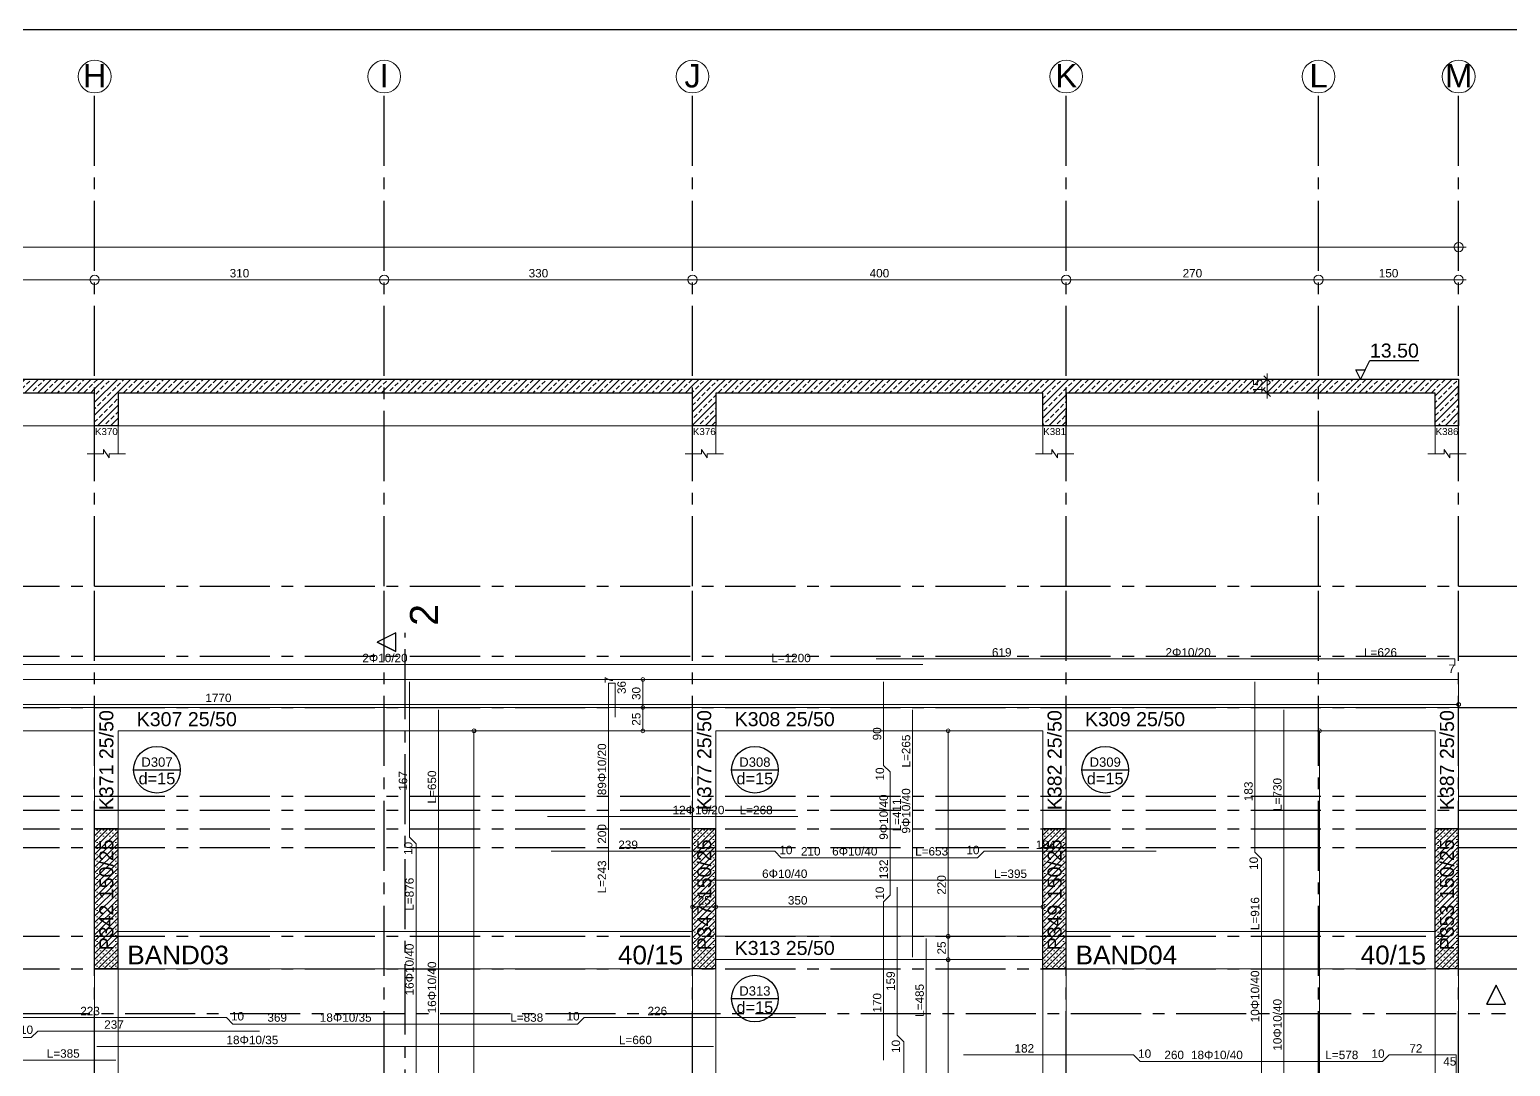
# Model space of a CAD drawing. Header units: millimetres. Extents: x 2232 to 85269, y -3593 to 5869.
# Drawn here: x 62775 to 64360, y 4759 to 5869 of the extents above; entities that cross this region are included whole.
import ezdxf

# ---------------------------------------------------------------- set-up
doc = ezdxf.new("R2010")
doc.units = ezdxf.units.MM
doc.linetypes.add('CENTER2', pattern=[112.5, 75, -12.5, 12.5, -12.5])
doc.linetypes.add('DASHDOT2', pattern=[12.7, 6.35, -3.175, 0, -3.175])
doc.layers.add('aks', color=251, linetype='DASHDOT2', lineweight=35)
for name, color, linetype in [('Donatı Topl. Uzun. Yazısı', 7, 'Continuous'), ('Donatı Uz. Yazısı', 7, 'Continuous'), ('Donatı Yazısı', 7, 'Continuous'), ('Donatı Çizgisi', 7, 'Continuous'), ('Döşeme', 7, 'Continuous'), ('Kiriş', 7, 'Continuous'), ('Panel', 7, 'Continuous'), ('Standart', 7, 'Continuous'), ('Statik Döşeme Kenarı', 7, 'Continuous'), ('Ölçülendirme', 7, 'Continuous')]:
    doc.layers.add(name, color=color, linetype=linetype)
doc.styles.add('arial_1_18', font='arial.ttf', dxfattribs={"height": 0.2})
pattern_1 = [(45, (0, 0), (-7.071068, 7.071068), []), (45, (7.071, 0), (-7.071068, 7.071068), [5, -2.5])]
pattern_2 = [(45, (0, 0), (-3.314563, 3.314563), []), (45, (3.3146, 0), (-3.314563, 3.314563), [0, -4.6875])]

# ---------------------------------------------------------------- blocks, each defined once
blk = doc.blocks.new('IDE612Entity5158')
at = {"layer": 'Standart', "color": 159, "linetype": 'Continuous', "lineweight": -3}
for points in [[(3300, 1902.5), (3290, 1882.5)], [(3290, 1882.5), (3300, 1902.5)], [(3310, 1882.5), (3300, 1902.5)], [(3310, 1882.5), (3300, 1902.5)], [(3290, 1882.5), (3310, 1882.5)], [(3290, 1882.5), (3310, 1882.5)]]:
    blk.add_lwpolyline(points, dxfattribs=at)
at = {"layer": 'Standart', "color": 159, "linetype": 'CENTER2', "lineweight": -3}
blk.add_lwpolyline([(-80, 1872.5), (3310, 1872.5)], dxfattribs=at)
blk = doc.blocks.new('IDE612Entity5159')
at = {"layer": 'Standart', "linetype": 'Continuous', "lineweight": -3}
h = blk.add_hatch(dxfattribs=at)
h.set_pattern_fill('ANSI33', color=171, scale=40, style=0)
h.set_pattern_definition(pattern_1)
h.paths.add_polyline_path([(1800, 2536.7), (1460, 2536.7), (1460, 2551.7), (1800, 2551.7)])
h = blk.add_hatch(dxfattribs=at)
h.set_pattern_fill('ANSI33', color=171, scale=40, style=0)
h.set_pattern_definition(pattern_1)
h.paths.add_polyline_path([(1825, 2501.7), (1800, 2501.7), (1800, 2551.7), (1825, 2551.7)])
h = blk.add_hatch(dxfattribs=at)
h.set_pattern_fill('ANSI33', color=171, scale=40, style=0)
h.set_pattern_definition(pattern_1)
h.paths.add_polyline_path([(2440, 2536.7), (1825, 2536.7), (1825, 2551.7), (2440, 2551.7)])
h = blk.add_hatch(dxfattribs=at)
h.set_pattern_fill('ANSI33', color=171, scale=40, style=0)
h.set_pattern_definition(pattern_1)
h.paths.add_polyline_path([(2465, 2501.7), (2440, 2501.7), (2440, 2551.7), (2465, 2551.7)])
h = blk.add_hatch(dxfattribs=at)
h.set_pattern_fill('ANSI33', color=171, scale=40, style=0)
h.set_pattern_definition(pattern_1)
h.paths.add_polyline_path([(2815, 2536.7), (2465, 2536.7), (2465, 2551.7), (2815, 2551.7)])
h = blk.add_hatch(dxfattribs=at)
h.set_pattern_fill('ANSI33', color=171, scale=40, style=0)
h.set_pattern_definition(pattern_1)
h.paths.add_polyline_path([(2840, 2501.7), (2815, 2501.7), (2815, 2551.7), (2840, 2551.7)])
h = blk.add_hatch(dxfattribs=at)
h.set_pattern_fill('ANSI33', color=171, scale=40, style=0)
h.set_pattern_definition(pattern_1)
h.paths.add_polyline_path([(3235, 2536.7), (2840, 2536.7), (2840, 2551.7), (3235, 2551.7)])
h = blk.add_hatch(dxfattribs=at)
h.set_pattern_fill('ANSI33', color=171, scale=40, style=0)
h.set_pattern_definition(pattern_1)
h.paths.add_polyline_path([(3260, 2501.7), (3235, 2501.7), (3235, 2551.7), (3260, 2551.7)])
at = {"layer": 'Standart', "color": 253, "linetype": 'Continuous', "lineweight": -3}
for points in [[(3160, 2561.7), (3165, 2571.7)], [(3165, 2571.7), (3217.4, 2571.7)], [(3155, 2551.7), (3150, 2561.7)], [(3150, 2561.7), (3160, 2561.7)], [(3160, 2561.7), (3155, 2551.7)], [(3155, 2551.7), (3155, 2551.7)]]:
    blk.add_lwpolyline(points, dxfattribs=at)
at = {"layer": 'Standart', "color": 1, "linetype": 'Continuous', "lineweight": 5}
for points in [[(3051.5, 2555.2), (3058.5, 2548.1)], [(3055, 2530.7), (3055, 2557.7)], [(3051, 2551.7), (3059, 2551.7)], [(3051, 2536.7), (3059, 2536.7)], [(3051.5, 2540.2), (3058.5, 2533.1)], [(1809.5, 2471.7), (1809.5, 2476.2)], [(1809.5, 2476.2), (1815.5, 2467.2)], [(2449.5, 2471.7), (2449.5, 2476.2)], [(2449.5, 2476.2), (2455.5, 2467.2)], [(2824.5, 2471.7), (2824.5, 2476.2)], [(2824.5, 2476.2), (2830.5, 2467.2)], [(3244.5, 2471.7), (3244.5, 2476.2)], [(3244.5, 2476.2), (3250.5, 2467.2)], [(1792, 2471.7), (1809.5, 2471.7)], [(1815.5, 2467.2), (1815.5, 2471.7)], [(1815.5, 2471.7), (1833, 2471.7)], [(2432, 2471.7), (2449.5, 2471.7)], [(2455.5, 2467.2), (2455.5, 2471.7)], [(2455.5, 2471.7), (2473, 2471.7)], [(2807, 2471.7), (2824.5, 2471.7)], [(2830.5, 2467.2), (2830.5, 2471.7)], [(2830.5, 2471.7), (2848, 2471.7)], [(3227, 2471.7), (3244.5, 2471.7)], [(3250.5, 2467.2), (3250.5, 2471.7)], [(3250.5, 2471.7), (3268, 2471.7)]]:
    blk.add_lwpolyline(points, dxfattribs=at)
at = {"layer": 'Standart', "color": 159, "linetype": 'Continuous', "lineweight": -3}
for points in [[(-30, 2551.7), (3260, 2551.7)], [(1800, 2536.7), (1460, 2536.7)], [(1800, 2501.7), (1800, 2536.7)], [(2440, 2536.7), (1825, 2536.7)], [(1825, 2536.7), (1825, 2501.7)], [(2440, 2501.7), (2440, 2536.7)], [(2815, 2536.7), (2465, 2536.7)], [(2465, 2536.7), (2465, 2501.7)], [(2815, 2501.7), (2815, 2536.7)], [(3235, 2536.7), (2840, 2536.7)], [(2840, 2536.7), (2840, 2501.7)], [(3235, 2501.7), (3235, 2536.7)], [(3260, 2551.7), (3260, 2501.7)], [(1825, 2501.7), (1800, 2501.7)], [(2465, 2501.7), (2440, 2501.7)], [(2840, 2501.7), (2815, 2501.7)], [(3260, 2501.7), (3235, 2501.7)]]:
    blk.add_lwpolyline(points, dxfattribs=at)
at = {"layer": 'Standart', "color": 163, "linetype": 'Continuous', "lineweight": 5}
for points in [[(1460, 2501.7), (1800, 2501.7)], [(1800, 2471.7), (1800, 2501.7)], [(1825, 2471.7), (1825, 2501.7)], [(1825, 2501.7), (2440, 2501.7)], [(2440, 2471.7), (2440, 2501.7)], [(2465, 2501.7), (2815, 2501.7)], [(2465, 2471.7), (2465, 2501.7)], [(2815, 2471.7), (2815, 2501.7)], [(2840, 2471.7), (2840, 2501.7)], [(2840, 2501.7), (3235, 2501.7)], [(3235, 2471.7), (3235, 2501.7)], [(3260, 2471.7), (3260, 2501.7)]]:
    blk.add_lwpolyline(points, dxfattribs=at)
at = {"layer": 'Standart', "color": 253, "linetype": 'Continuous', "lineweight": -3, "style": 'arial_1_18'}
blk.add_text('13.50', height=15, dxfattribs=at).set_placement((3165, 2574.7))
at = {"layer": 'Standart', "color": 1, "linetype": 'Continuous', "lineweight": 5, "style": 'arial_1_18'}
blk.add_text('15', height=10, rotation=90, dxfattribs=at).set_placement((3050, 2536.4))
at = {"layer": 'Standart', "color": 250, "linetype": 'Continuous', "lineweight": 5, "style": 'arial_1_18'}
for s, p in [('K370', (1800.3, 2491.7)), ('K376', (2440.3, 2491.7)), ('K381', (2815.3, 2491.7)), ('K386', (3235.3, 2491.7))]:
    blk.add_text(s, height=7.5, dxfattribs=at).set_placement(p)
blk = doc.blocks.new('IDE612Entity5160')
at = {"layer": 'Standart', "color": 159, "linetype": 'Continuous', "lineweight": -3}
for points in [[(2122.5, 2280), (2102.5, 2270)], [(2122.5, 2280), (2102.5, 2270)], [(2102.5, 2270), (2122.5, 2260)], [(2122.5, 2260), (2102.5, 2270)], [(2122.5, 2260), (2122.5, 2280)], [(2122.5, 2260), (2122.5, 2280)]]:
    blk.add_lwpolyline(points, dxfattribs=at)
at = {"layer": 'Standart', "color": 159, "linetype": 'CENTER2', "lineweight": -3}
blk.add_lwpolyline([(2132.5, 50), (2132.5, 2280)], dxfattribs=at)
at = {"layer": 'Standart', "color": 250, "linetype": 'Continuous', "lineweight": -3, "style": 'arial_1_18'}
blk.add_text('2', height=30, rotation=90, dxfattribs=at).set_placement((2167.5, 2287.5))
blk = doc.blocks.new('IDE612Entity5170')
at = {"layer": 'Döşeme', "color": 117, "linetype": 'Continuous', "lineweight": -3}
blk.add_lwpolyline([(2856.7, 2133.3), (2906.7, 2133.3)], dxfattribs=at)
blk.add_circle((2881.7, 2133.3), 25, dxfattribs=at)
at = {"layer": 'Döşeme', "color": 178, "linetype": 'Continuous', "lineweight": -3, "style": 'arial_1_18'}
blk.add_text('D309', height=10, dxfattribs=at).set_placement((2865, 2136.5))
at = {"layer": 'Döşeme', "color": 164, "linetype": 'Continuous', "lineweight": -3, "style": 'arial_1_18'}
blk.add_text('d=15', height=12.5, dxfattribs=at).set_placement((2862, 2117.7))
blk = doc.blocks.new('IDE612Entity5171')
at = {"layer": 'Döşeme', "color": 117, "linetype": 'Continuous', "lineweight": -3}
blk.add_lwpolyline([(2481.7, 1888.3), (2531.7, 1888.3)], dxfattribs=at)
blk.add_circle((2506.7, 1888.3), 25, dxfattribs=at)
at = {"layer": 'Döşeme', "color": 178, "linetype": 'Continuous', "lineweight": -3, "style": 'arial_1_18'}
blk.add_text('D313', height=10, dxfattribs=at).set_placement((2490, 1891.5))
at = {"layer": 'Döşeme', "color": 164, "linetype": 'Continuous', "lineweight": -3, "style": 'arial_1_18'}
blk.add_text('d=15', height=12.5, dxfattribs=at).set_placement((2487, 1872.7))
blk = doc.blocks.new('IDE612Entity5172')
at = {"layer": 'Döşeme', "color": 117, "linetype": 'Continuous', "lineweight": -3}
blk.add_lwpolyline([(2481.7, 2133.3), (2531.7, 2133.3)], dxfattribs=at)
blk.add_circle((2506.7, 2133.3), 25, dxfattribs=at)
at = {"layer": 'Döşeme', "color": 178, "linetype": 'Continuous', "lineweight": -3, "style": 'arial_1_18'}
blk.add_text('D308', height=10, dxfattribs=at).set_placement((2490, 2136.5))
at = {"layer": 'Döşeme', "color": 164, "linetype": 'Continuous', "lineweight": -3, "style": 'arial_1_18'}
blk.add_text('d=15', height=12.5, dxfattribs=at).set_placement((2487, 2117.7))
blk = doc.blocks.new('IDE612Entity5173')
at = {"layer": 'Kiriş', "color": 4, "linetype": 'Continuous', "lineweight": 5}
blk.add_lwpolyline([(2465, 1930), (2815, 1930)], dxfattribs=at)
blk = doc.blocks.new('IDE612Entity5174')
at = {"layer": 'Kiriş', "color": 4, "linetype": 'Continuous', "lineweight": 5}
blk.add_lwpolyline([(2465, 1955), (2815, 1955)], dxfattribs=at)
blk = doc.blocks.new('IDE612Entity5175')
at = {"layer": 'Kiriş', "color": 159, "linetype": 'Continuous', "lineweight": 5, "style": 'arial_1_18'}
blk.add_text('K313 25/50', height=15, dxfattribs=at).set_placement((2485, 1935))
blk = doc.blocks.new('IDE612Entity5176')
at = {"layer": 'Döşeme', "color": 117, "linetype": 'Continuous', "lineweight": -3}
blk.add_lwpolyline([(1841.7, 2133.3), (1891.7, 2133.3)], dxfattribs=at)
blk.add_circle((1866.7, 2133.3), 25, dxfattribs=at)
at = {"layer": 'Döşeme', "color": 178, "linetype": 'Continuous', "lineweight": -3, "style": 'arial_1_18'}
blk.add_text('D307', height=10, dxfattribs=at).set_placement((1850, 2136.5))
at = {"layer": 'Döşeme', "color": 164, "linetype": 'Continuous', "lineweight": -3, "style": 'arial_1_18'}
blk.add_text('d=15', height=12.5, dxfattribs=at).set_placement((1847, 2117.7))
blk = doc.blocks.new('IDE612Entity5200')
at = {"layer": 'aks', "color": 251, "linetype": 'CENTER2', "lineweight": -3}
blk.add_lwpolyline([(3110, 2330), (3110, 2858)], dxfattribs=at)
blk = doc.blocks.new('IDE612Entity5201')
at = {"layer": 'aks', "color": 251, "linetype": 'CENTER2', "lineweight": -3}
blk.add_lwpolyline([(3110, 0), (3110, 2330)], dxfattribs=at)
blk = doc.blocks.new('IDE612Entity5204')
at = {"layer": 'aks', "color": 30, "linetype": 'Continuous', "lineweight": 5}
blk.add_circle((3110, 2875.5), 17.5, dxfattribs=at)
blk = doc.blocks.new('IDE612Entity5205')
at = {"layer": 'aks', "color": 1, "linetype": 'Continuous', "lineweight": 5, "style": 'arial_1_18'}
blk.add_text('L', height=25, dxfattribs=at).set_placement((3100.3, 2863.9))
blk = doc.blocks.new('IDE612Entity5207')
at = {"layer": 'aks', "color": 251, "linetype": 'CENTER2', "lineweight": -3}
blk.add_lwpolyline([(3260, 2330), (3260, 2858)], dxfattribs=at)
blk = doc.blocks.new('IDE612Entity5208')
at = {"layer": 'aks', "color": 251, "linetype": 'CENTER2', "lineweight": -3}
blk.add_lwpolyline([(3260, 0), (3260, 2330)], dxfattribs=at)
blk = doc.blocks.new('IDE612Entity5211')
at = {"layer": 'aks', "color": 30, "linetype": 'Continuous', "lineweight": 5}
blk.add_circle((3260, 2875.5), 17.5, dxfattribs=at)
blk = doc.blocks.new('IDE612Entity5212')
at = {"layer": 'aks', "color": 1, "linetype": 'Continuous', "lineweight": 5, "style": 'arial_1_18'}
blk.add_text('M', height=25, dxfattribs=at).set_placement((3245.5, 2863.9))
blk = doc.blocks.new('IDE612Entity5214')
at = {"layer": 'aks', "color": 251, "linetype": 'CENTER2', "lineweight": -3}
blk.add_lwpolyline([(2840, 2330), (2840, 2858)], dxfattribs=at)
blk = doc.blocks.new('IDE612Entity5215')
at = {"layer": 'aks', "color": 251, "linetype": 'CENTER2', "lineweight": -3}
blk.add_lwpolyline([(2840, 0), (2840, 2330)], dxfattribs=at)
blk = doc.blocks.new('IDE612Entity5218')
at = {"layer": 'aks', "color": 30, "linetype": 'Continuous', "lineweight": 5}
blk.add_circle((2840, 2875.5), 17.5, dxfattribs=at)
blk = doc.blocks.new('IDE612Entity5219')
at = {"layer": 'aks', "color": 1, "linetype": 'Continuous', "lineweight": 5, "style": 'arial_1_18'}
blk.add_text('K', height=25, dxfattribs=at).set_placement((2828.4, 2863.9))
blk = doc.blocks.new('IDE612Entity5221')
at = {"layer": 'aks', "color": 251, "linetype": 'CENTER2', "lineweight": -3}
blk.add_lwpolyline([(2110, 2330), (2110, 2858)], dxfattribs=at)
blk = doc.blocks.new('IDE612Entity5222')
at = {"layer": 'aks', "color": 251, "linetype": 'CENTER2', "lineweight": -3}
blk.add_lwpolyline([(2110, 0), (2110, 2330)], dxfattribs=at)
blk = doc.blocks.new('IDE612Entity5225')
at = {"layer": 'aks', "color": 30, "linetype": 'Continuous', "lineweight": 5}
blk.add_circle((2110, 2875.5), 17.5, dxfattribs=at)
blk = doc.blocks.new('IDE612Entity5226')
at = {"layer": 'aks', "color": 1, "linetype": 'Continuous', "lineweight": 5, "style": 'arial_1_18'}
blk.add_text('I', height=25, dxfattribs=at).set_placement((2105.1, 2863.9))
blk = doc.blocks.new('IDE612Entity5228')
at = {"layer": 'aks', "color": 251, "linetype": 'CENTER2', "lineweight": -3}
blk.add_lwpolyline([(2440, 2330), (2440, 2858)], dxfattribs=at)
blk = doc.blocks.new('IDE612Entity5229')
at = {"layer": 'aks', "color": 251, "linetype": 'CENTER2', "lineweight": -3}
blk.add_lwpolyline([(2440, 0), (2440, 2330)], dxfattribs=at)
blk = doc.blocks.new('IDE612Entity5232')
at = {"layer": 'aks', "color": 30, "linetype": 'Continuous', "lineweight": 5}
blk.add_circle((2440, 2875.5), 17.5, dxfattribs=at)
blk = doc.blocks.new('IDE612Entity5233')
at = {"layer": 'aks', "color": 1, "linetype": 'Continuous', "lineweight": 5, "style": 'arial_1_18'}
blk.add_text('J', height=25, dxfattribs=at).set_placement((2431.3, 2863.9))
blk = doc.blocks.new('IDE612Entity5235')
at = {"layer": 'aks', "color": 251, "linetype": 'CENTER2', "lineweight": -3}
blk.add_lwpolyline([(1800, 2330), (1800, 2858)], dxfattribs=at)
blk = doc.blocks.new('IDE612Entity5236')
at = {"layer": 'aks', "color": 251, "linetype": 'CENTER2', "lineweight": -3}
blk.add_lwpolyline([(1800, 0), (1800, 2330)], dxfattribs=at)
blk = doc.blocks.new('IDE612Entity5239')
at = {"layer": 'aks', "color": 30, "linetype": 'Continuous', "lineweight": 5}
blk.add_circle((1800, 2875.5), 17.5, dxfattribs=at)
blk = doc.blocks.new('IDE612Entity5240')
at = {"layer": 'aks', "color": 1, "linetype": 'Continuous', "lineweight": 5, "style": 'arial_1_18'}
blk.add_text('H', height=25, dxfattribs=at).set_placement((1787.4, 2863.9))
blk = doc.blocks.new('IDE612Entity5459')
at = {"layer": 'aks', "color": 251, "linetype": 'CENTER2', "lineweight": -3}
blk.add_lwpolyline([(3260, 1920), (3788, 1920)], dxfattribs=at)
blk = doc.blocks.new('IDE612Entity5460')
at = {"layer": 'aks', "color": 251, "linetype": 'CENTER2', "lineweight": -3}
blk.add_lwpolyline([(0, 1920), (3260, 1920)], dxfattribs=at)
blk = doc.blocks.new('IDE612Entity5466')
at = {"layer": 'aks', "color": 251, "linetype": 'CENTER2', "lineweight": -3}
blk.add_lwpolyline([(3260, 2070), (3788, 2070)], dxfattribs=at)
blk = doc.blocks.new('IDE612Entity5467')
at = {"layer": 'aks', "color": 251, "linetype": 'CENTER2', "lineweight": -3}
blk.add_lwpolyline([(0, 2070), (3260, 2070)], dxfattribs=at)
blk = doc.blocks.new('IDE612Entity5473')
at = {"layer": 'aks', "color": 251, "linetype": 'CENTER2', "lineweight": -3}
blk.add_lwpolyline([(3260, 2090), (3788, 2090)], dxfattribs=at)
blk = doc.blocks.new('IDE612Entity5474')
at = {"layer": 'aks', "color": 251, "linetype": 'CENTER2', "lineweight": -3}
blk.add_lwpolyline([(0, 2090), (3260, 2090)], dxfattribs=at)
blk = doc.blocks.new('IDE612Entity5480')
at = {"layer": 'aks', "color": 251, "linetype": 'CENTER2', "lineweight": -3}
blk.add_lwpolyline([(3260, 1955), (3788, 1955)], dxfattribs=at)
blk = doc.blocks.new('IDE612Entity5481')
at = {"layer": 'aks', "color": 251, "linetype": 'CENTER2', "lineweight": -3}
blk.add_lwpolyline([(0, 1955), (3260, 1955)], dxfattribs=at)
blk = doc.blocks.new('IDE612Entity5487')
at = {"layer": 'aks', "color": 251, "linetype": 'CENTER2', "lineweight": -3}
blk.add_lwpolyline([(3260, 2105), (3788, 2105)], dxfattribs=at)
blk = doc.blocks.new('IDE612Entity5488')
at = {"layer": 'aks', "color": 251, "linetype": 'CENTER2', "lineweight": -3}
blk.add_lwpolyline([(0, 2105), (3260, 2105)], dxfattribs=at)
blk = doc.blocks.new('IDE612Entity5494')
at = {"layer": 'aks', "color": 251, "linetype": 'CENTER2', "lineweight": -3}
blk.add_lwpolyline([(3260, 2050), (3788, 2050)], dxfattribs=at)
blk = doc.blocks.new('IDE612Entity5495')
at = {"layer": 'aks', "color": 251, "linetype": 'CENTER2', "lineweight": -3}
blk.add_lwpolyline([(0, 2050), (3260, 2050)], dxfattribs=at)
blk = doc.blocks.new('IDE612Entity5501')
at = {"layer": 'aks', "color": 251, "linetype": 'CENTER2', "lineweight": -3}
blk.add_lwpolyline([(3260, 2200), (3788, 2200)], dxfattribs=at)
blk = doc.blocks.new('IDE612Entity5502')
at = {"layer": 'aks', "color": 251, "linetype": 'CENTER2', "lineweight": -3}
blk.add_lwpolyline([(0, 2200), (3260, 2200)], dxfattribs=at)
blk = doc.blocks.new('IDE612Entity5508')
at = {"layer": 'aks', "color": 251, "linetype": 'CENTER2', "lineweight": -3}
blk.add_lwpolyline([(3260, 2255), (3788, 2255)], dxfattribs=at)
blk = doc.blocks.new('IDE612Entity5509')
at = {"layer": 'aks', "color": 251, "linetype": 'CENTER2', "lineweight": -3}
blk.add_lwpolyline([(0, 2255), (3260, 2255)], dxfattribs=at)
blk = doc.blocks.new('IDE612Entity5515')
at = {"layer": 'aks', "color": 251, "linetype": 'CENTER2', "lineweight": -3}
blk.add_lwpolyline([(3260, 2330), (3788, 2330)], dxfattribs=at)
blk = doc.blocks.new('IDE612Entity5516')
at = {"layer": 'aks', "color": 251, "linetype": 'CENTER2', "lineweight": -3}
blk.add_lwpolyline([(0, 2330), (3260, 2330)], dxfattribs=at)
blk = doc.blocks.new('IDE612Entity5594')
at = {"layer": 'Panel', "linetype": 'Continuous', "lineweight": 5}
h = blk.add_hatch(dxfattribs=at)
h.set_pattern_fill('SACNCR', color=163, scale=50, style=0)
h.set_pattern_definition(pattern_2)
h.paths.add_polyline_path([(1800, 1920), (1800, 2070), (1825, 2070), (1825, 1920)])
blk = doc.blocks.new('IDE612Entity5595')
at = {"layer": 'Panel', "color": 164, "linetype": 'Continuous', "lineweight": -3}
blk.add_lwpolyline([(1825, 1920), (1800, 1920)], dxfattribs=at)
blk = doc.blocks.new('IDE612Entity5596')
at = {"layer": 'Panel', "color": 164, "linetype": 'Continuous', "lineweight": -3}
blk.add_lwpolyline([(1825, 1920), (1825, 2070)], dxfattribs=at)
blk = doc.blocks.new('IDE612Entity5597')
at = {"layer": 'Panel', "color": 164, "linetype": 'Continuous', "lineweight": -3}
blk.add_lwpolyline([(1825, 2070), (1800, 2070)], dxfattribs=at)
blk = doc.blocks.new('IDE612Entity5598')
at = {"layer": 'Panel', "color": 164, "linetype": 'Continuous', "lineweight": -3}
blk.add_lwpolyline([(1800, 1920), (1800, 2070)], dxfattribs=at)
blk = doc.blocks.new('IDE612Entity5599')
at = {"layer": 'Panel', "color": 159, "linetype": 'Continuous', "lineweight": -3, "style": 'arial_1_18'}
blk.add_text('P342 150/25', height=15, rotation=90, dxfattribs=at).set_placement((1820, 1940))
blk = doc.blocks.new('IDE612Entity5600')
at = {"layer": 'Panel', "linetype": 'Continuous', "lineweight": 5}
h = blk.add_hatch(dxfattribs=at)
h.set_pattern_fill('SACNCR', color=163, scale=50, style=0)
h.set_pattern_definition(pattern_2)
h.paths.add_polyline_path([(2440, 1920), (2440, 2070), (2465, 2070), (2465, 1920)])
blk = doc.blocks.new('IDE612Entity5601')
at = {"layer": 'Panel', "color": 164, "linetype": 'Continuous', "lineweight": -3}
blk.add_lwpolyline([(2465, 1920), (2440, 1920)], dxfattribs=at)
blk = doc.blocks.new('IDE612Entity5602')
at = {"layer": 'Panel', "color": 164, "linetype": 'Continuous', "lineweight": -3}
blk.add_lwpolyline([(2465, 1920), (2465, 2070)], dxfattribs=at)
blk = doc.blocks.new('IDE612Entity5603')
at = {"layer": 'Panel', "color": 164, "linetype": 'Continuous', "lineweight": -3}
blk.add_lwpolyline([(2465, 2070), (2440, 2070)], dxfattribs=at)
blk = doc.blocks.new('IDE612Entity5604')
at = {"layer": 'Panel', "color": 164, "linetype": 'Continuous', "lineweight": -3}
blk.add_lwpolyline([(2440, 1920), (2440, 2070)], dxfattribs=at)
blk = doc.blocks.new('IDE612Entity5605')
at = {"layer": 'Panel', "color": 159, "linetype": 'Continuous', "lineweight": -3, "style": 'arial_1_18'}
blk.add_text('P347 150/25', height=15, rotation=90, dxfattribs=at).set_placement((2460, 1940))
blk = doc.blocks.new('IDE612Entity5606')
at = {"layer": 'Panel', "linetype": 'Continuous', "lineweight": 5}
h = blk.add_hatch(dxfattribs=at)
h.set_pattern_fill('SACNCR', color=163, scale=50, style=0)
h.set_pattern_definition(pattern_2)
h.paths.add_polyline_path([(2815, 1920), (2815, 2070), (2840, 2070), (2840, 1920)])
blk = doc.blocks.new('IDE612Entity5607')
at = {"layer": 'Panel', "color": 164, "linetype": 'Continuous', "lineweight": -3}
blk.add_lwpolyline([(2840, 1920), (2815, 1920)], dxfattribs=at)
blk = doc.blocks.new('IDE612Entity5608')
at = {"layer": 'Panel', "color": 164, "linetype": 'Continuous', "lineweight": -3}
blk.add_lwpolyline([(2840, 1920), (2840, 2070)], dxfattribs=at)
blk = doc.blocks.new('IDE612Entity5609')
at = {"layer": 'Panel', "color": 164, "linetype": 'Continuous', "lineweight": -3}
blk.add_lwpolyline([(2840, 2070), (2815, 2070)], dxfattribs=at)
blk = doc.blocks.new('IDE612Entity5610')
at = {"layer": 'Panel', "color": 164, "linetype": 'Continuous', "lineweight": -3}
blk.add_lwpolyline([(2815, 1920), (2815, 2070)], dxfattribs=at)
blk = doc.blocks.new('IDE612Entity5611')
at = {"layer": 'Panel', "color": 159, "linetype": 'Continuous', "lineweight": -3, "style": 'arial_1_18'}
blk.add_text('P349 150/25', height=15, rotation=90, dxfattribs=at).set_placement((2835, 1940))
blk = doc.blocks.new('IDE612Entity5612')
at = {"layer": 'Panel', "linetype": 'Continuous', "lineweight": 5}
h = blk.add_hatch(dxfattribs=at)
h.set_pattern_fill('SACNCR', color=163, scale=50, style=0)
h.set_pattern_definition(pattern_2)
h.paths.add_polyline_path([(3235, 1920), (3235, 2070), (3260, 2070), (3260, 1920)])
blk = doc.blocks.new('IDE612Entity5613')
at = {"layer": 'Panel', "color": 164, "linetype": 'Continuous', "lineweight": -3}
blk.add_lwpolyline([(3260, 1920), (3235, 1920)], dxfattribs=at)
blk = doc.blocks.new('IDE612Entity5614')
at = {"layer": 'Panel', "color": 164, "linetype": 'Continuous', "lineweight": -3}
blk.add_lwpolyline([(3260, 1920), (3260, 2070)], dxfattribs=at)
blk = doc.blocks.new('IDE612Entity5615')
at = {"layer": 'Panel', "color": 164, "linetype": 'Continuous', "lineweight": -3}
blk.add_lwpolyline([(3260, 2070), (3235, 2070)], dxfattribs=at)
blk = doc.blocks.new('IDE612Entity5616')
at = {"layer": 'Panel', "color": 164, "linetype": 'Continuous', "lineweight": -3}
blk.add_lwpolyline([(3235, 1920), (3235, 2070)], dxfattribs=at)
blk = doc.blocks.new('IDE612Entity5617')
at = {"layer": 'Panel', "color": 159, "linetype": 'Continuous', "lineweight": -3, "style": 'arial_1_18'}
blk.add_text('P353 150/25', height=15, rotation=90, dxfattribs=at).set_placement((3255, 1940))
blk = doc.blocks.new('IDE612Entity5678')
at = {"layer": 'Kiriş', "color": 4, "linetype": 'Continuous', "lineweight": 5}
blk.add_lwpolyline([(1825, 2070), (1825, 2175)], dxfattribs=at)
blk = doc.blocks.new('IDE612Entity5679')
at = {"layer": 'Kiriş', "color": 4, "linetype": 'Continuous', "lineweight": 5}
blk.add_lwpolyline([(1800, 2070), (1800, 2175)], dxfattribs=at)
blk = doc.blocks.new('IDE612Entity5680')
at = {"layer": 'Kiriş', "color": 159, "linetype": 'Continuous', "lineweight": 5, "style": 'arial_1_18'}
blk.add_text('K371 25/50', height=15, rotation=90, dxfattribs=at).set_placement((1820, 2090))
blk = doc.blocks.new('IDE612Entity5681')
at = {"layer": 'Kiriş', "color": 4, "linetype": 'Continuous', "lineweight": 5}
blk.add_lwpolyline([(2465, 2070), (2465, 2175)], dxfattribs=at)
blk = doc.blocks.new('IDE612Entity5682')
at = {"layer": 'Kiriş', "color": 4, "linetype": 'Continuous', "lineweight": 5}
blk.add_lwpolyline([(2440, 2070), (2440, 2175)], dxfattribs=at)
blk = doc.blocks.new('IDE612Entity5683')
at = {"layer": 'Kiriş', "color": 159, "linetype": 'Continuous', "lineweight": 5, "style": 'arial_1_18'}
blk.add_text('K377 25/50', height=15, rotation=90, dxfattribs=at).set_placement((2460, 2090))
blk = doc.blocks.new('IDE612Entity5684')
at = {"layer": 'Kiriş', "color": 4, "linetype": 'Continuous', "lineweight": 5}
blk.add_lwpolyline([(2840, 2070), (2840, 2175)], dxfattribs=at)
blk = doc.blocks.new('IDE612Entity5685')
at = {"layer": 'Kiriş', "color": 4, "linetype": 'Continuous', "lineweight": 5}
blk.add_lwpolyline([(2815, 2070), (2815, 2175)], dxfattribs=at)
blk = doc.blocks.new('IDE612Entity5686')
at = {"layer": 'Kiriş', "color": 159, "linetype": 'Continuous', "lineweight": 5, "style": 'arial_1_18'}
blk.add_text('K382 25/50', height=15, rotation=90, dxfattribs=at).set_placement((2835, 2090))
blk = doc.blocks.new('IDE612Entity5687')
at = {"layer": 'Kiriş', "color": 4, "linetype": 'Continuous', "lineweight": 5}
blk.add_lwpolyline([(3260, 2070), (3260, 2200)], dxfattribs=at)
blk = doc.blocks.new('IDE612Entity5688')
at = {"layer": 'Kiriş', "color": 4, "linetype": 'Continuous', "lineweight": 5}
blk.add_lwpolyline([(3235, 2070), (3235, 2175)], dxfattribs=at)
blk = doc.blocks.new('IDE612Entity5689')
at = {"layer": 'Kiriş', "color": 159, "linetype": 'Continuous', "lineweight": 5, "style": 'arial_1_18'}
blk.add_text('K387 25/50', height=15, rotation=90, dxfattribs=at).set_placement((3255, 2090))
blk = doc.blocks.new('IDE612Entity5723')
at = {"layer": 'Kiriş', "color": 4, "linetype": 'Continuous', "lineweight": 5}
blk.add_lwpolyline([(1460, 2175), (1800, 2175)], dxfattribs=at)
blk = doc.blocks.new('IDE612Entity5725')
at = {"layer": 'Kiriş', "color": 4, "linetype": 'Continuous', "lineweight": 5}
blk.add_lwpolyline([(1490, 2200), (1800, 2200)], dxfattribs=at)
blk = doc.blocks.new('IDE612Entity5727')
at = {"layer": 'Kiriş', "color": 4, "linetype": 'Continuous', "lineweight": 5}
blk.add_lwpolyline([(1825, 2175), (2440, 2175)], dxfattribs=at)
blk = doc.blocks.new('IDE612Entity5728')
at = {"layer": 'Kiriş', "color": 4, "linetype": 'Continuous', "lineweight": 5}
blk.add_lwpolyline([(1800, 2200), (2440, 2200)], dxfattribs=at)
blk = doc.blocks.new('IDE612Entity5729')
at = {"layer": 'Kiriş', "color": 159, "linetype": 'Continuous', "lineweight": 5, "style": 'arial_1_18'}
blk.add_text('K307 25/50', height=15, dxfattribs=at).set_placement((1845, 2180))
blk = doc.blocks.new('IDE612Entity5730')
at = {"layer": 'Kiriş', "color": 4, "linetype": 'Continuous', "lineweight": 5}
blk.add_lwpolyline([(2465, 2175), (2815, 2175)], dxfattribs=at)
blk = doc.blocks.new('IDE612Entity5731')
at = {"layer": 'Kiriş', "color": 4, "linetype": 'Continuous', "lineweight": 5}
blk.add_lwpolyline([(2440, 2200), (2840, 2200)], dxfattribs=at)
blk = doc.blocks.new('IDE612Entity5732')
at = {"layer": 'Kiriş', "color": 159, "linetype": 'Continuous', "lineweight": 5, "style": 'arial_1_18'}
blk.add_text('K308 25/50', height=15, dxfattribs=at).set_placement((2485, 2180))
blk = doc.blocks.new('IDE612Entity5733')
at = {"layer": 'Kiriş', "color": 4, "linetype": 'Continuous', "lineweight": 5}
blk.add_lwpolyline([(2840, 2175), (3235, 2175)], dxfattribs=at)
blk = doc.blocks.new('IDE612Entity5734')
at = {"layer": 'Kiriş', "color": 4, "linetype": 'Continuous', "lineweight": 5}
blk.add_lwpolyline([(2840, 2200), (3260, 2200)], dxfattribs=at)
blk = doc.blocks.new('IDE612Entity5735')
at = {"layer": 'Kiriş', "color": 159, "linetype": 'Continuous', "lineweight": 5, "style": 'arial_1_18'}
blk.add_text('K309 25/50', height=15, dxfattribs=at).set_placement((2860, 2180))
blk = doc.blocks.new('IDE612Entity5757')
at = {"layer": 'Kiriş', "color": 4, "linetype": 'Continuous', "lineweight": 5}
blk.add_lwpolyline([(1825, 1570), (1825, 1920)], dxfattribs=at)
blk = doc.blocks.new('IDE612Entity5758')
at = {"layer": 'Kiriş', "color": 4, "linetype": 'Continuous', "lineweight": 5}
blk.add_lwpolyline([(1800, 1570), (1800, 1920)], dxfattribs=at)
blk = doc.blocks.new('IDE612Entity5760')
at = {"layer": 'Kiriş', "color": 4, "linetype": 'Continuous', "lineweight": 5}
blk.add_lwpolyline([(2465, 1615), (2465, 1920)], dxfattribs=at)
blk = doc.blocks.new('IDE612Entity5761')
at = {"layer": 'Kiriş', "color": 4, "linetype": 'Continuous', "lineweight": 5}
blk.add_lwpolyline([(2440, 1615), (2440, 1920)], dxfattribs=at)
blk = doc.blocks.new('IDE612Entity5778')
at = {"layer": 'Kiriş', "color": 4, "linetype": 'Continuous', "lineweight": 5}
blk.add_lwpolyline([(2840, 1490), (2840, 1920)], dxfattribs=at)
blk = doc.blocks.new('IDE612Entity5779')
at = {"layer": 'Kiriş', "color": 4, "linetype": 'Continuous', "lineweight": 5}
blk.add_lwpolyline([(2815, 1490), (2815, 1920)], dxfattribs=at)
blk = doc.blocks.new('IDE612Entity5787')
at = {"layer": 'Kiriş', "color": 4, "linetype": 'Continuous', "lineweight": 5}
blk.add_lwpolyline([(3260, 1615), (3260, 1920)], dxfattribs=at)
blk = doc.blocks.new('IDE612Entity5788')
at = {"layer": 'Kiriş', "color": 4, "linetype": 'Continuous', "lineweight": 5}
blk.add_lwpolyline([(3235, 1615), (3235, 1920)], dxfattribs=at)
blk = doc.blocks.new('IDE612Entity6109')
at = {"layer": 'Statik Döşeme Kenarı', "color": 1, "linetype": 'Continuous', "lineweight": 5}
blk.add_lwpolyline([(3260, 2200), (3260, 2230)], dxfattribs=at)
blk = doc.blocks.new('IDE612Entity6110')
at = {"layer": 'Statik Döşeme Kenarı', "color": 1, "linetype": 'Continuous', "lineweight": 5}
blk.add_lwpolyline([(1490, 2230), (3260, 2230)], dxfattribs=at)
blk = doc.blocks.new('IDE612Entity6191')
at = {"layer": 'Kiriş', "color": 231, "linetype": 'Continuous', "lineweight": 5}
blk.add_lwpolyline([(1825, 1960), (2440, 1960)], dxfattribs=at)
blk = doc.blocks.new('IDE612Entity6192')
at = {"layer": 'Kiriş', "color": 231, "linetype": 'Continuous', "lineweight": 5}
blk.add_lwpolyline([(1800, 1920), (1825, 1920)], dxfattribs=at)
blk = doc.blocks.new('IDE612Entity6193')
at = {"layer": 'Kiriş', "color": 231, "linetype": 'Continuous', "lineweight": 5}
blk.add_lwpolyline([(1825, 1920), (2440, 1920)], dxfattribs=at)
blk = doc.blocks.new('IDE612Entity6194')
at = {"layer": 'Kiriş', "color": 231, "linetype": 'Continuous', "lineweight": 5}
blk.add_lwpolyline([(2440, 1920), (2465, 1920)], dxfattribs=at)
blk = doc.blocks.new('IDE612Entity6195')
at = {"layer": 'Kiriş', "color": 231, "linetype": 'Continuous', "lineweight": 5}
blk.add_lwpolyline([(1800, 1920), (1800, 1960)], dxfattribs=at)
blk = doc.blocks.new('IDE612Entity6196')
at = {"layer": 'Kiriş', "color": 231, "linetype": 'Continuous', "lineweight": 5}
blk.add_lwpolyline([(2465, 1920), (2465, 1930)], dxfattribs=at)
blk = doc.blocks.new('IDE612Entity6197')
at = {"layer": 'Kiriş', "color": 231, "linetype": 'Continuous', "lineweight": 5}
blk.add_lwpolyline([(2465, 1930), (2465, 1955)], dxfattribs=at)
blk = doc.blocks.new('IDE612Entity6198')
at = {"layer": 'Kiriş', "color": 231, "linetype": 'Continuous', "lineweight": 5}
blk.add_lwpolyline([(2465, 1955), (2465, 1960)], dxfattribs=at)
blk = doc.blocks.new('IDE612Entity6199')
at = {"layer": 'Kiriş', "color": 166, "linetype": 'Continuous', "lineweight": 5, "style": 'arial_1_18'}
blk.add_text('BAND03', height=20, dxfattribs=at).set_placement((1835, 1925))
blk = doc.blocks.new('IDE612Entity6200')
at = {"layer": 'Kiriş', "color": 166, "linetype": 'Continuous', "lineweight": 5, "style": 'arial_1_18'}
blk.add_text('40/15', height=20, dxfattribs=at).set_placement((2360.1, 1925))
blk = doc.blocks.new('IDE612Entity6201')
at = {"layer": 'Kiriş', "color": 231, "linetype": 'Continuous', "lineweight": 5}
blk.add_lwpolyline([(2840, 1960), (3235, 1960)], dxfattribs=at)
blk = doc.blocks.new('IDE612Entity6202')
at = {"layer": 'Kiriş', "color": 231, "linetype": 'Continuous', "lineweight": 5}
blk.add_lwpolyline([(2815, 1920), (2840, 1920)], dxfattribs=at)
blk = doc.blocks.new('IDE612Entity6203')
at = {"layer": 'Kiriş', "color": 231, "linetype": 'Continuous', "lineweight": 5}
blk.add_lwpolyline([(2840, 1920), (3235, 1920)], dxfattribs=at)
blk = doc.blocks.new('IDE612Entity6204')
at = {"layer": 'Kiriş', "color": 231, "linetype": 'Continuous', "lineweight": 5}
blk.add_lwpolyline([(3235, 1920), (3260, 1920)], dxfattribs=at)
blk = doc.blocks.new('IDE612Entity6205')
at = {"layer": 'Kiriş', "color": 231, "linetype": 'Continuous', "lineweight": 5}
blk.add_lwpolyline([(2815, 1920), (2815, 1930)], dxfattribs=at)
blk = doc.blocks.new('IDE612Entity6206')
at = {"layer": 'Kiriş', "color": 231, "linetype": 'Continuous', "lineweight": 5}
blk.add_lwpolyline([(2815, 1955), (2815, 1960)], dxfattribs=at)
blk = doc.blocks.new('IDE612Entity6207')
at = {"layer": 'Kiriş', "color": 231, "linetype": 'Continuous', "lineweight": 5}
blk.add_lwpolyline([(3260, 1920), (3260, 1960)], dxfattribs=at)
blk = doc.blocks.new('IDE612Entity6208')
at = {"layer": 'Kiriş', "color": 166, "linetype": 'Continuous', "lineweight": 5, "style": 'arial_1_18'}
blk.add_text('BAND04', height=20, dxfattribs=at).set_placement((2850, 1925))
blk = doc.blocks.new('IDE612Entity6209')
at = {"layer": 'Kiriş', "color": 166, "linetype": 'Continuous', "lineweight": 5, "style": 'arial_1_18'}
blk.add_text('40/15', height=20, dxfattribs=at).set_placement((3155.1, 1925))
blk = doc.blocks.new('IDE612Entity6482')
at = {"layer": 'Ölçülendirme', "color": 1, "linetype": 'Continuous', "lineweight": 5}
for points in [[(-8, 2693), (3268, 2693)], [(-8, 2658), (3268, 2658)]]:
    blk.add_lwpolyline(points, dxfattribs=at)
for centre in [(3260, 2693), (1800, 2658), (2110, 2658), (2440, 2658), (2840, 2658), (3110, 2658), (3260, 2658)]:
    blk.add_circle(centre, 5, dxfattribs=at)
at = {"layer": 'Ölçülendirme', "color": 1, "linetype": 'Continuous', "lineweight": 5, "style": 'arial_1_18'}
for s, p in [('310', (1944.5, 2660.5)), ('330', (2264.5, 2660.5)), ('400', (2629.5, 2660.5)), ('270', (2964.5, 2660.5)), ('150', (3174.5, 2660.5))]:
    blk.add_text(s, height=9, dxfattribs=at).set_placement(p)
blk = doc.blocks.new('IDE612Entity6497')
at = {"layer": 'Donatı Çizgisi', "color": 5, "linetype": 'Continuous', "lineweight": 5}
for points in [[(2636.5, 2252), (3256, 2252)], [(3256, 2252), (3256, 2245)], [(1486.5, 2246), (2686.5, 2246)], [(2137, 2061), (2137, 2227.5)], [(2357, 2226), (2350, 2226)], [(2350, 2226), (2350, 2026.2)], [(2357, 2189.6), (2357, 2226)], [(2644.5, 2138), (2644.5, 2227.5)], [(3042, 2045), (3042, 2227.5)], [(2168, 1547.5), (2168, 2197.5)], [(2675.5, 1932.5), (2675.5, 2197.5)], [(3073, 1467.5), (3073, 2197.5)], [(2651.5, 2131), (2644.5, 2138)], [(2651.5, 1999), (2651.5, 2131)], [(2284.8, 2083.2), (2552.5, 2083.2)], [(2144, 2054), (2137, 2061)], [(2144, 1691), (2144, 2054)], [(2288.8, 2046), (2528, 2046)], [(2528, 2046), (2535, 2039)], [(2745, 2039), (2752, 2046)], [(2752, 2046), (2936.3, 2046)], [(3049, 2038), (3042, 2045)], [(2535, 2039), (2745, 2039)], [(3049, 1627), (3049, 2038)], [(2442.5, 2015), (2837.5, 2015)], [(2644.5, 1992), (2651.5, 1999)], [(2659, 1849), (2659, 2007.5)], [(2644.5, 1822.5), (2644.5, 1992)], [(2690, 1467.5), (2690, 1952.5)], [(1717.5, 1868), (1941, 1868)], [(1941, 1868), (1948, 1861)], [(1948, 1861), (2317, 1861)], [(2317, 1861), (2324, 1868)], [(2324, 1868), (2550, 1868)], [(1528, 1846.5), (1732, 1846.5)], [(1732, 1846.5), (1739, 1853.5)], [(1739, 1853.5), (1976.3, 1853.5)], [(2666, 1842), (2659, 1849)], [(2666, 1578), (2666, 1842)], [(1802.5, 1837), (2462.5, 1837)], [(2730, 1828), (2912, 1828)], [(2912, 1828), (2919, 1821)], [(3178.6, 1821), (3185.6, 1828)], [(3185.6, 1828), (3257.5, 1828)], [(3257.5, 1828), (3257.5, 1805.5)], [(1437.5, 1822.5), (1822.5, 1822.5)], [(2919, 1821), (3178.6, 1821)]]:
    blk.add_lwpolyline(points, dxfattribs=at)
at = {"layer": 'Donatı Topl. Uzun. Yazısı', "color": 1, "linetype": 'Continuous', "lineweight": 5, "style": 'arial_1_18'}
for s, p in [('L=1200', (2524.2, 2248.5)), ('L=626', (3158.7, 2254.5)), ('L=268', (2490.4, 2085.7)), ('L=653', (2678.2, 2041.5)), ('L=395', (2762.7, 2017.5)), ('L=838', (2244.8, 1863.5)), ('L=660', (2361.2, 1839.5)), ('L=385', (1748.7, 1825)), ('L=578', (3117.3, 1823.5))]:
    blk.add_text(s, height=9, dxfattribs=at).set_placement(p)
for s, p in [('L=265', (2673, 2135.7)), ('L=650', (2165.5, 2097.2)), ('L=730', (3070.5, 2089.2)), ('L=411', (2663, 2067.3)), ('L=243', (2347.5, 2000.9)), ('L=876', (2141.5, 1982.4)), ('L=916', (3046.5, 1961.6)), ('L=485', (2687.5, 1868.7))]:
    blk.add_text(s, height=9, rotation=90, dxfattribs=at).set_placement(p)
at = {"layer": 'Donatı Uz. Yazısı', "color": 5, "linetype": 'Continuous', "lineweight": 5, "style": 'arial_1_18'}
for s, p in [('619', (2760.4, 2254.5)), ('7', (3249, 2237)), ('239', (2360.5, 2048.5)), ('10', (2532.9, 2042.9)), ('210', (2556, 2041.5)), ('10', (2733.1, 2042.9)), ('184', (2807.3, 2048.5)), ('223', (1784.6, 1870.5)), ('10', (1945.9, 1864.9)), ('369', (1984.9, 1863.5)), ('10', (2305.1, 1864.9)), ('226', (2391.8, 1870.5)), ('10', (1720.1, 1850.4)), ('237', (1810.2, 1856)), ('182', (2784.6, 1830.5)), ('72', (3207.2, 1830.5)), ('10', (2916.9, 1824.9)), ('260', (2945, 1823.5)), ('10', (3166.7, 1824.9)), ('45', (3243.5, 1816.5))]:
    blk.add_text(s, height=9, dxfattribs=at).set_placement(p)
for s, p in [('7', (2354.9, 2226)), ('36', (2368.5, 2214.4)), ('90', (2642, 2164.8)), ('167', (2134.5, 2110.9)), ('10', (2645, 2121.8)), ('183', (3039.5, 2099.7)), ('200', (2347.5, 2054.2)), ('10', (2140.1, 2042.1)), ('132', (2649, 2016.2)), ('10', (3045.1, 2026.1)), ('10', (2644.9, 1994.2)), ('159', (2656.5, 1896.5)), ('170', (2642, 1873.3)), ('10', (2662.1, 1830.1))]:
    blk.add_text(s, height=9, rotation=90, dxfattribs=at).set_placement(p)
at = {"layer": 'Donatı Yazısı', "color": 5, "linetype": 'Continuous', "lineweight": 5, "style": 'arial_1_18'}
for s, p in [('2Φ10/20', (2086.5, 2248.5)), ('2Φ10/20', (2946.2, 2254.5)), ('12Φ10/20', (2418.6, 2085.7)), ('6Φ10/40', (2589.4, 2041.5)), ('6Φ10/40', (2514.4, 2017.5)), ('18Φ10/35', (2041, 1863.5)), ('18Φ10/35', (1941.1, 1839.5)), ('18Φ10/40', (2973.5, 1823.5))]:
    blk.add_text(s, height=9, dxfattribs=at).set_placement(p)
for s, p in [('89Φ10/20', (2347.5, 2106.1)), ('9Φ10/40', (2673, 2065)), ('9Φ10/40', (2649, 2058.4)), ('16Φ10/40', (2141.5, 1891.7)), ('16Φ10/40', (2165.5, 1872.5)), ('10Φ10/40', (3046.5, 1862.9)), ('10Φ10/40', (3070.5, 1832.5))]:
    blk.add_text(s, height=9, rotation=90, dxfattribs=at).set_placement(p)
blk = doc.blocks.new('IDE612Entity6498')
at = {"layer": 'Ölçülendirme', "color": 1, "linetype": 'Continuous', "lineweight": 5}
for points in [[(2386.7, 2175), (2386.7, 2230)], [(1490, 2203.3), (3260, 2203.3)], [(2206, 1545), (2206, 2175)], [(2713.5, 1930), (2713.5, 2175)], [(3111, 1465), (3111, 2175)], [(2440, 1986.5), (2815, 1986.5)], [(2713.5, 1465), (2713.5, 1930)]]:
    blk.add_lwpolyline(points, dxfattribs=at)
for centre in [(2386.7, 2230), (3260, 2203.3), (2386.7, 2200), (2206, 2175), (2386.7, 2175), (2713.5, 2175), (3111, 2175), (2440, 1986.5), (2465, 1986.5), (2815, 1986.5), (2713.5, 1955), (2713.5, 1930), (2713.5, 1930)]:
    blk.add_circle(centre, 2, dxfattribs=at)
at = {"layer": 'Ölçülendirme', "color": 1, "linetype": 'Continuous', "lineweight": 5, "style": 'arial_1_18'}
for s, p in [('30', (2384.2, 2208)), ('25', (2384.2, 2180.5)), ('220', (2711, 1999.5)), ('25', (2711, 1935.5))]:
    blk.add_text(s, height=9, rotation=90, dxfattribs=at).set_placement(p)
for s, p in [('1770', (1918.5, 2205.8)), ('25', (2445.5, 1989)), ('350', (2542, 1989))]:
    blk.add_text(s, height=9, dxfattribs=at).set_placement(p)

msp = doc.modelspace()

# ---------------------------------------------------------------- linework, layer by layer
msp.add_line((3332.4, 5868.7), (79990.7, 5868.7))

# ---------------------------------------------------------------- block references
at = {"layer": 'aks'}
for name in ['IDE612Entity5239', 'IDE612Entity5225', 'IDE612Entity5232', 'IDE612Entity5218', 'IDE612Entity5204', 'IDE612Entity5211', 'IDE612Entity5240', 'IDE612Entity5226', 'IDE612Entity5233', 'IDE612Entity5219', 'IDE612Entity5205', 'IDE612Entity5212', 'IDE612Entity5235', 'IDE612Entity5221', 'IDE612Entity5228', 'IDE612Entity5214', 'IDE612Entity5200', 'IDE612Entity5207', 'IDE612Entity5516', 'IDE612Entity5236', 'IDE612Entity5222', 'IDE612Entity5229', 'IDE612Entity5215', 'IDE612Entity5201', 'IDE612Entity5208', 'IDE612Entity5515', 'IDE612Entity5509', 'IDE612Entity5508', 'IDE612Entity5502', 'IDE612Entity5501', 'IDE612Entity5488', 'IDE612Entity5487', 'IDE612Entity5474', 'IDE612Entity5473', 'IDE612Entity5467', 'IDE612Entity5466', 'IDE612Entity5495', 'IDE612Entity5494', 'IDE612Entity5481', 'IDE612Entity5480', 'IDE612Entity5460', 'IDE612Entity5459']:
    msp.add_blockref(name, (61044.6, 2942.9), dxfattribs=at)
at = {"layer": 'Döşeme'}
for name in ['IDE612Entity5176', 'IDE612Entity5172', 'IDE612Entity5170', 'IDE612Entity5171']:
    msp.add_blockref(name, (61044.6, 2942.9), dxfattribs=at)
at = {"layer": 'Kiriş'}
for name in ['IDE612Entity5725', 'IDE612Entity5728', 'IDE612Entity5680', 'IDE612Entity5729', 'IDE612Entity5731', 'IDE612Entity5683', 'IDE612Entity5732', 'IDE612Entity5686', 'IDE612Entity5734', 'IDE612Entity5735', 'IDE612Entity5689', 'IDE612Entity5687', 'IDE612Entity5723', 'IDE612Entity5679', 'IDE612Entity5678', 'IDE612Entity5727', 'IDE612Entity5682', 'IDE612Entity5681', 'IDE612Entity5730', 'IDE612Entity5685', 'IDE612Entity5684', 'IDE612Entity5733', 'IDE612Entity5688', 'IDE612Entity6195', 'IDE612Entity6191', 'IDE612Entity6198', 'IDE612Entity5174', 'IDE612Entity6197', 'IDE612Entity6206', 'IDE612Entity6201', 'IDE612Entity6207', 'IDE612Entity6199', 'IDE612Entity6200', 'IDE612Entity5175', 'IDE612Entity6208', 'IDE612Entity6209', 'IDE612Entity5173', 'IDE612Entity6196', 'IDE612Entity6205', 'IDE612Entity5758', 'IDE612Entity6192', 'IDE612Entity5757', 'IDE612Entity6193', 'IDE612Entity5761', 'IDE612Entity6194', 'IDE612Entity5760', 'IDE612Entity5779', 'IDE612Entity6202', 'IDE612Entity5778', 'IDE612Entity6203', 'IDE612Entity5788', 'IDE612Entity6204', 'IDE612Entity5787']:
    msp.add_blockref(name, (61044.6, 2942.9), dxfattribs=at)
at = {"layer": 'Panel'}
for name in ['IDE612Entity5594', 'IDE612Entity5597', 'IDE612Entity5598', 'IDE612Entity5596', 'IDE612Entity5600', 'IDE612Entity5603', 'IDE612Entity5604', 'IDE612Entity5602', 'IDE612Entity5606', 'IDE612Entity5609', 'IDE612Entity5610', 'IDE612Entity5608', 'IDE612Entity5612', 'IDE612Entity5615', 'IDE612Entity5616', 'IDE612Entity5614', 'IDE612Entity5599', 'IDE612Entity5605', 'IDE612Entity5611', 'IDE612Entity5617', 'IDE612Entity5595', 'IDE612Entity5601', 'IDE612Entity5607', 'IDE612Entity5613']:
    msp.add_blockref(name, (61044.6, 2942.9), dxfattribs=at)
at = {"layer": 'Standart'}
for name in ['IDE612Entity6482', 'IDE612Entity5159', 'IDE612Entity6497', 'IDE612Entity6498', 'IDE612Entity5160', 'IDE612Entity5158']:
    msp.add_blockref(name, (61044.6, 2942.9), dxfattribs=at)
at = {"layer": 'Statik Döşeme Kenarı'}
for name in ['IDE612Entity6110', 'IDE612Entity6109']:
    msp.add_blockref(name, (61044.6, 2942.9), dxfattribs=at)

doc.saveas('drawing.dxf')
